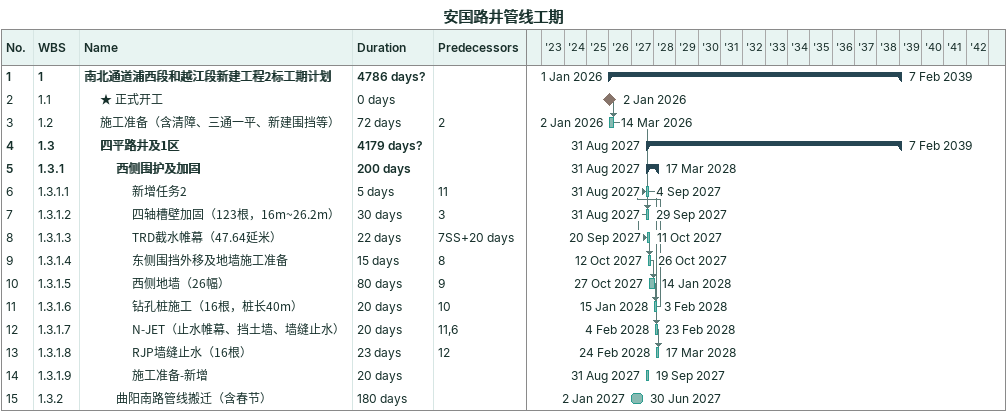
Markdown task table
安国路井管线工期

| ID | WBS | Task | Duration | Start | Finish | Predecessors |
|---|---|---|---|---|---|---|
| 1 | 1 | **南北通道浦西段和越江段新建工程2标工期计划** | 4786d? | 2026-01-01 | 2039-02-07 |  |
| 2 | 1.1 | ★ 正式开工 | 0d | 2026-01-02 | 2026-01-02 |  |
| 3 | 1.2 | 施工准备（含清障、三通一平、新建围挡等） | 72d | 2026-01-02 | 2026-03-14 | 2 |
| 4 | 1.3 | **四平路井及1区** | 4179d? | 2027-08-31 | 2039-02-07 |  |
| 5 | 1.3.1 | **西侧围护及加固** | 200d | 2027-08-31 | 2028-03-17 |  |
| 6 | 1.3.1.1 | 新增任务2 | 5d | 2027-08-31 | 2027-09-04 | 11 |
| 7 | 1.3.1.2 | 四轴槽壁加固（123根，16m~26.2m） | 30d | 2027-08-31 | 2027-09-29 | 3 |
| 8 | 1.3.1.3 | TRD截水帷幕（47.64延米） | 22d | 2027-09-20 | 2027-10-11 | 7SS+20d |
| 9 | 1.3.1.4 | 东侧围挡外移及地墙施工准备 | 15d | 2027-10-12 | 2027-10-26 | 8 |
| 10 | 1.3.1.5 | 西侧地墙（26幅） | 80d | 2027-10-27 | 2028-01-14 | 9 |
| 11 | 1.3.1.6 | 钻孔桩施工（16根，桩长40m） | 20d | 2028-01-15 | 2028-02-03 | 10 |
| 12 | 1.3.1.7 | N-JET（止水帷幕、挡土墙、墙缝止水） | 20d | 2028-02-04 | 2028-02-23 | 11, 6 |
| 13 | 1.3.1.8 | RJP墙缝止水（16根） | 23d | 2028-02-24 | 2028-03-17 | 12 |
| 14 | 1.3.1.9 | 施工准备-新增 | 20d | 2027-08-31 | 2027-09-19 |  |
| 15 | 1.3.2 | 曲阳南路管线搬迁（含春节） | 180d | 2027-01-02 | 2027-06-30 |  |
